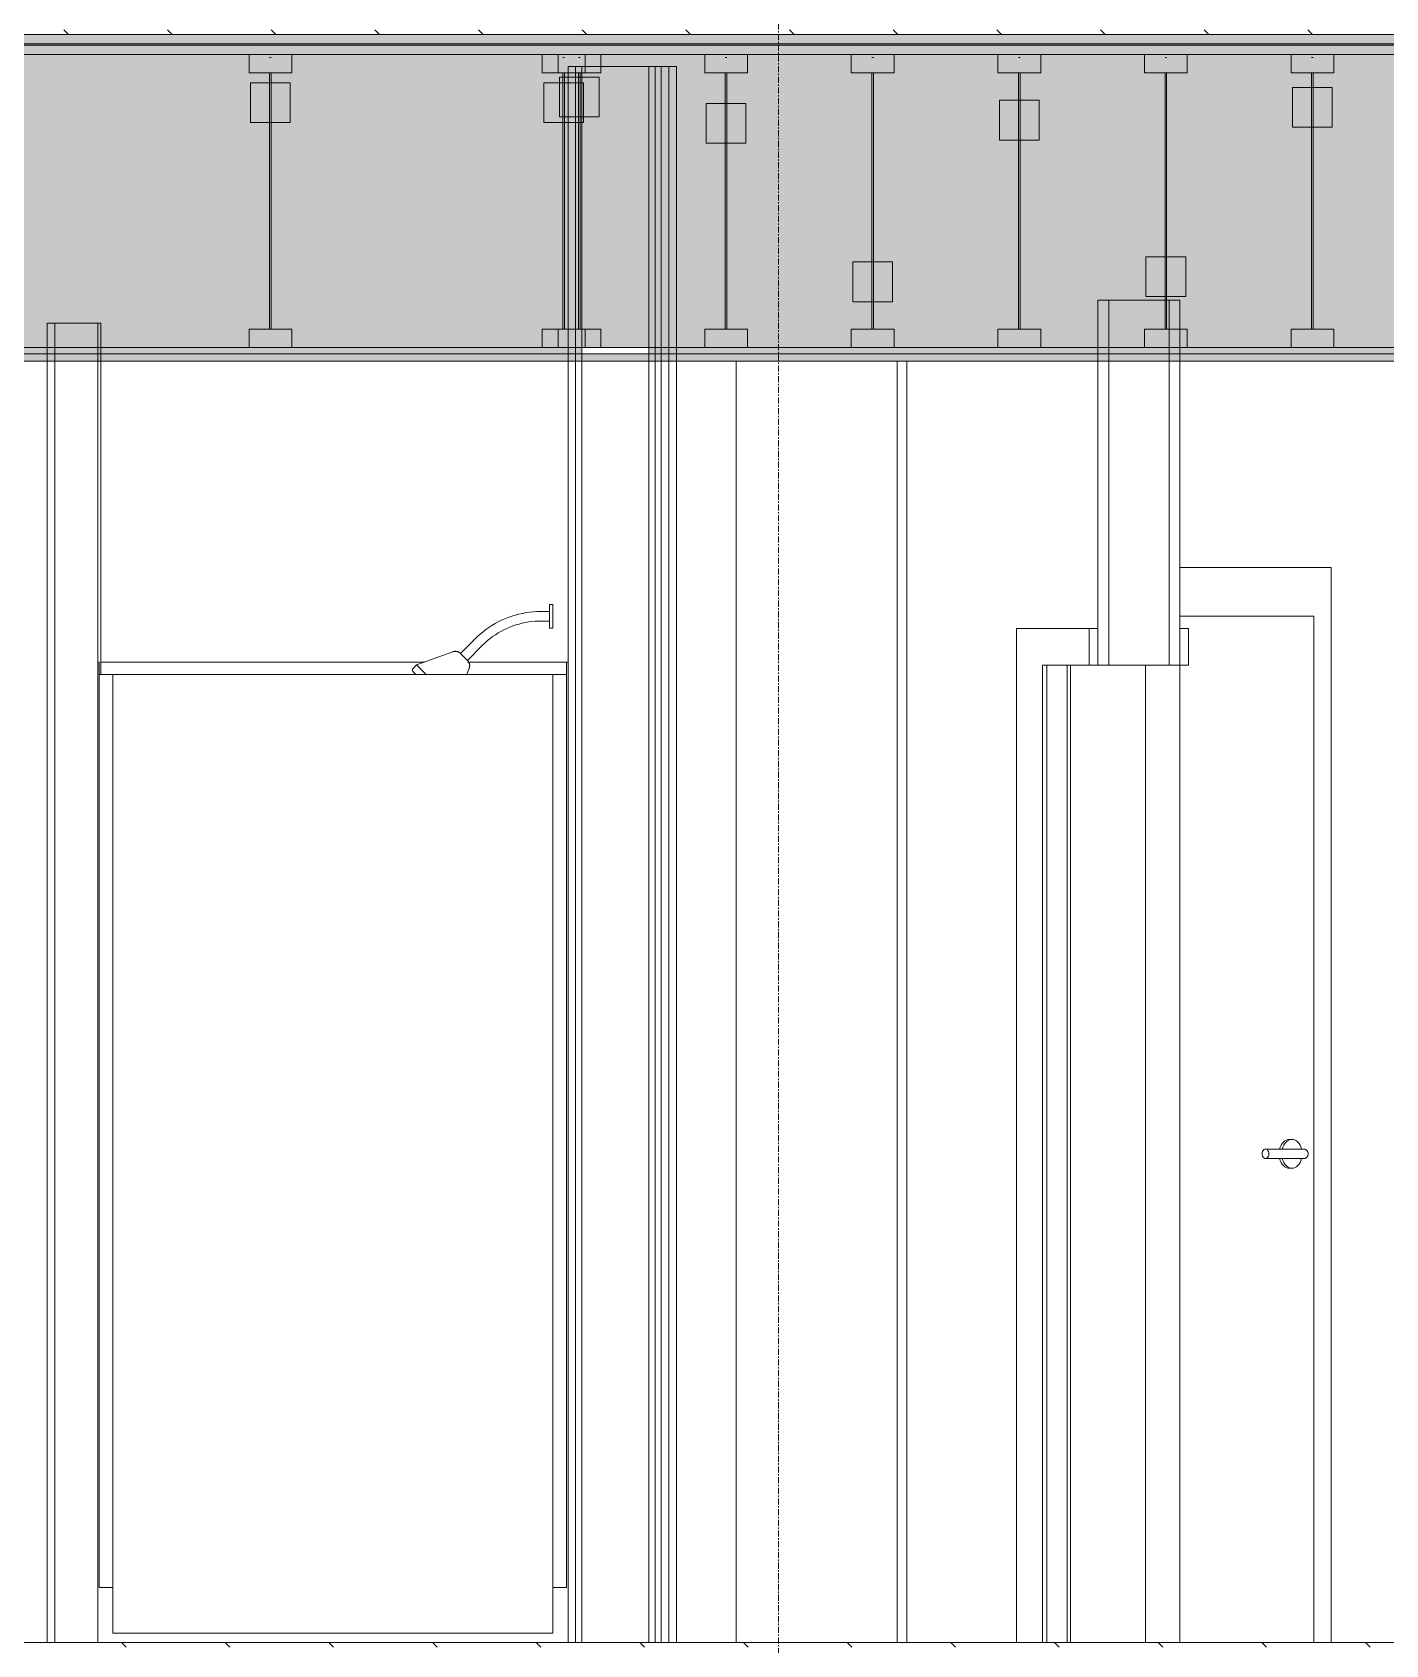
# Model space of a CAD drawing. Header units: inches. Extents: x -4168 to 1483, y -300 to 637.
# Drawn here: x -2561.4 to -2450.6, y 135.8 to 267.8 of the extents above; entities that cross this region are included whole.
import ezdxf

# ---------------------------------------------------------------- set-up
doc = ezdxf.new("R2010")
doc.units = ezdxf.units.IN
doc.header["$MEASUREMENT"] = 0
doc.linetypes.add('Grid Line 1_2_', pattern=[0.875, 0.5, -0.125, 0.125, -0.125])
for name, color, linetype, lineweight in [('0-1', 7, 'Continuous', 5), ('0-2', 9, 'Continuous', 9), ('0-3', 55, 'Continuous', 9), ('0-4', 7, 'Continuous', 9), ('A-DOOR-2', 253, 'Continuous', 9), ('A-DOOR-3', 133, 'Continuous', 20), ('A-DOOR-5', 7, 'Continuous', 9), ('A-DOOR-FRAM-1', 133, 'Continuous', 20), ('A-DOOR-FRAM-2', 253, 'Continuous', 9), ('A-DOOR-FRAM-3', 7, 'Continuous', 9), ('A-FLOR-2', 8, 'Continuous', 5), ('A-FLOR-3', 251, 'Continuous', 5), ('A-FLOR-7', 192, 'Continuous', 9), ('A-FLOR-LEVL-1', 51, 'Grid Line 1_2_', 9), ('A-FLOR-MCUT-2', 51, 'Continuous', 9), ('A-FLOR-PATT-1', 45, 'Continuous', 9), ('A-WALL-1', 253, 'Continuous', 9), ('A-WALL-2', 53, 'Continuous', 13), ('A-WALL-3', 9, 'Continuous', 9), ('A-WALL-4', 250, 'Continuous', 13), ('I-WALL-3', 7, 'Continuous', 9), ('I-WALL-4', 55, 'Continuous', 9), ('P-SANR-FIXT-1', 9, 'Continuous', 9), ('S-BEAM-2', 7, 'Continuous', 9), ('S-BEAM-4', 55, 'Continuous', 9), ('S-GRID-1', 1, 'Grid Line 1_2_', 9)]:
    doc.layers.add(name, color=color, linetype=linetype, lineweight=lineweight)
pattern_1 = [(135, (-3769.654, 146.633), (-4.24264, -4.24264), [])]

# ---------------------------------------------------------------- blocks, each defined once
blk = doc.blocks.new('SWING - SINGLE - FLUSH - SWING - FLUSH - 3-0 x 6-8 - PASSAGE-3983852-BUILDING SECTION - NORTH_SOUTH THRU PARKING RAMP - LOOKING WEST')
at = {"layer": 'A-DOOR-2'}
blk.add_line((-2476.43, 216), (-2476.43, 136), dxfattribs=at)
at = {"layer": 'A-DOOR-3'}
for p, q in [((-2470.29, 216), (-2470.29, 136)), ((-2467.47, 216), (-2470.29, 216)), ((-2467.47, 136), (-2467.47, 216)), ((-2470.29, 136), (-2467.47, 136))]:
    blk.add_line(p, q, dxfattribs=at)
at = {"layer": 'A-DOOR-FRAM-1'}
for p, q in [((-2474.89, 219), (-2474.89, 216)), ((-2474.18, 219), (-2474.89, 219)), ((-2474.18, 216), (-2474.18, 219)), ((-2466.76, 219), (-2467.47, 219)), ((-2467.47, 219), (-2467.47, 216)), ((-2466.76, 216), (-2466.76, 219)), ((-2474.89, 216), (-2474.18, 216)), ((-2467.47, 216), (-2466.76, 216))]:
    blk.add_line(p, q, dxfattribs=at)
at = {"layer": 'A-DOOR-FRAM-2'}
for p, q in [((-2480.85, 219), (-2480.85, 136)), ((-2474.89, 219), (-2480.85, 219)), ((-2478.73, 136), (-2478.73, 216)), ((-2478.73, 216), (-2474.89, 216)), ((-2478.37, 136), (-2478.37, 216))]:
    blk.add_line(p, q, dxfattribs=at)
blk = doc.blocks.new('The Shower - The Shower-V29-BUILDING SECTION - NORTH_SOUTH THRU PARKING RAMP - LOOKING WEST')
at = {"layer": 'P-SANR-FIXT-1'}
for p, q in [((-2556.06, 136), (-2556.06, 216.25)), ((-2555.94, 216.25), (-2556.06, 216.25)), ((-2555.94, 140.5), (-2555.94, 216.25)), ((-2555.94, 215.25), (-2554.81, 215.25)), ((-2555.94, 140.5), (-2555.94, 215.25)), ((-2555.81, 216.25), (-2529.32, 216.25)), ((-2518.81, 215.25), (-2554.81, 215.25)), ((-2554.81, 215.25), (-2554.81, 136.75)), ((-2554.81, 140.5), (-2554.81, 215.25)), ((-2525.77, 216.25), (-2517.69, 216.25)), ((-2518.81, 136.75), (-2518.81, 215.25)), ((-2518.81, 215.25), (-2517.69, 215.25)), ((-2518.81, 140.5), (-2518.81, 215.25)), ((-2517.69, 216.25), (-2517.69, 140.5)), ((-2517.56, 216.25), (-2517.69, 216.25)), ((-2517.69, 215.25), (-2517.69, 140.5)), ((-2517.56, 136), (-2517.56, 216.25)), ((-2554.81, 140.5), (-2555.94, 140.5)), ((-2555.94, 140.5), (-2554.81, 140.5)), ((-2554.81, 136.75), (-2554.81, 140.5)), ((-2517.69, 140.5), (-2518.81, 140.5)), ((-2518.81, 140.5), (-2517.69, 140.5)), ((-2518.81, 140.5), (-2518.81, 136.75)), ((-2517.56, 136), (-2556.06, 136)), ((-2554.81, 136.75), (-2518.81, 136.75)), ((-2518.81, 136.75), (-2554.81, 136.75))]:
    blk.add_line(p, q, dxfattribs=at)
blk = doc.blocks.new('Shower Head - Shower Head-3260035-BUILDING SECTION - NORTH_SOUTH THRU PARKING RAMP - LOOKING WEST')
at = {"layer": 'P-SANR-FIXT-1'}
for p, q in [((-2518.81, 84.98), (-2519.07, 84.98)), ((-2519.07, 84), (-2519.07, 84.98)), ((-2518.81, 84.98), (-2518.81, 84)), ((-2519.07, 84.39), (-2519.81, 84.39)), ((-2519.81, 83.61), (-2519.07, 83.61)), ((-2519.07, 83.02), (-2519.07, 84)), ((-2518.81, 84), (-2518.81, 83.02)), ((-2525.1, 82.2), (-2526.36, 80.95)), ((-2519.07, 83.02), (-2518.81, 83.02)), ((-2526.99, 81.1), (-2529.96, 80.02)), ((-2525.8, 80.39), (-2526.36, 80.95)), ((-2525.8, 80.39), (-2524.55, 81.65)), ((-2529.96, 80.02), (-2530.24, 79.74)), ((-2530.17, 79.39), (-2530.13, 79.35)), ((-2530.13, 79.35), (-2530.17, 79.39)), ((-2529.96, 80.02), (-2529.21, 79.26)), ((-2525.83, 79.25), (-2525.65, 79.76))]:
    blk.add_line(p, q, dxfattribs=at)
at = {"layer": 'P-SANR-FIXT-1', "flags": 128}
for points in [[(-2519.81, 84.39), (-2520.11, 84.39), (-2520.41, 84.37), (-2520.71, 84.34), (-2521, 84.3), (-2521.3, 84.24), (-2521.59, 84.18), (-2521.88, 84.1), (-2522.17, 84.01), (-2522.45, 83.91), (-2522.73, 83.8), (-2523, 83.68), (-2523.27, 83.55), (-2523.53, 83.4), (-2523.79, 83.25), (-2524.04, 83.09), (-2524.28, 82.91), (-2524.52, 82.73), (-2524.75, 82.54), (-2524.97, 82.34), (-2525.1, 82.2)], [(-2524.55, 81.65), (-2524.35, 81.83), (-2524.15, 82.01), (-2523.94, 82.18), (-2523.73, 82.34), (-2523.51, 82.49), (-2523.28, 82.64), (-2523.05, 82.77), (-2522.82, 82.89), (-2522.57, 83.01), (-2522.33, 83.12), (-2522.08, 83.21), (-2521.83, 83.3), (-2521.57, 83.37), (-2521.31, 83.44), (-2521.05, 83.49), (-2520.78, 83.54), (-2520.52, 83.57), (-2520.25, 83.59), (-2519.98, 83.6), (-2519.81, 83.61)], [(-2526.99, 81.1), (-2526.96, 81.11), (-2526.94, 81.11), (-2526.92, 81.12), (-2526.9, 81.12), (-2526.87, 81.13), (-2526.85, 81.13), (-2526.83, 81.13), (-2526.8, 81.14), (-2526.78, 81.14), (-2526.75, 81.13), (-2526.73, 81.13), (-2526.71, 81.13), (-2526.68, 81.13), (-2526.66, 81.12), (-2526.64, 81.12), (-2526.62, 81.11), (-2526.59, 81.1), (-2526.57, 81.1), (-2526.55, 81.09), (-2526.53, 81.08), (-2526.51, 81.07), (-2526.49, 81.05), (-2526.47, 81.04), (-2526.45, 81.03), (-2526.43, 81.01), (-2526.41, 81), (-2526.39, 80.98), (-2526.37, 80.97), (-2526.37, 80.96)], [(-2525.79, 80.38), (-2525.79, 80.38), (-2525.79, 80.38), (-2525.79, 80.38), (-2525.79, 80.38), (-2525.79, 80.39), (-2525.79, 80.39), (-2525.8, 80.39), (-2525.8, 80.4), (-2525.8, 80.4), (-2525.81, 80.4), (-2525.81, 80.41), (-2525.82, 80.41), (-2525.82, 80.42), (-2525.83, 80.43), (-2525.84, 80.43), (-2525.84, 80.44), (-2525.85, 80.45), (-2525.86, 80.45), (-2525.87, 80.46), (-2525.87, 80.47), (-2525.88, 80.48), (-2525.89, 80.49), (-2525.9, 80.5), (-2525.91, 80.5), (-2525.92, 80.51), (-2525.93, 80.52), (-2525.94, 80.53), (-2525.95, 80.54), (-2525.96, 80.56), (-2525.97, 80.57), (-2525.98, 80.58), (-2525.99, 80.59), (-2526, 80.6), (-2526.02, 80.61), (-2526.03, 80.62), (-2526.04, 80.63), (-2526.05, 80.65), (-2526.06, 80.66), (-2526.07, 80.67), (-2526.09, 80.68), (-2526.1, 80.69), (-2526.11, 80.7), (-2526.12, 80.71), (-2526.13, 80.73), (-2526.14, 80.74), (-2526.15, 80.75), (-2526.17, 80.76), (-2526.18, 80.77), (-2526.19, 80.78), (-2526.2, 80.79), (-2526.21, 80.8), (-2526.22, 80.81), (-2526.23, 80.82), (-2526.24, 80.83), (-2526.25, 80.84), (-2526.26, 80.85), (-2526.27, 80.86), (-2526.27, 80.87), (-2526.28, 80.88), (-2526.29, 80.89), (-2526.3, 80.89), (-2526.31, 80.9), (-2526.31, 80.91), (-2526.32, 80.91), (-2526.33, 80.92), (-2526.33, 80.93), (-2526.34, 80.93), (-2526.34, 80.94), (-2526.35, 80.94), (-2526.35, 80.95), (-2526.35, 80.95), (-2526.36, 80.95), (-2526.36, 80.96), (-2526.36, 80.96), (-2526.36, 80.96), (-2526.37, 80.96), (-2526.37, 80.96), (-2526.37, 80.96), (-2526.37, 80.96)], [(-2526.37, 80.96), (-2526.37, 80.96), (-2526.37, 80.96), (-2526.37, 80.96), (-2526.36, 80.96), (-2526.36, 80.96), (-2526.36, 80.95), (-2526.36, 80.95), (-2526.35, 80.95), (-2526.35, 80.94), (-2526.34, 80.94), (-2526.34, 80.93), (-2526.33, 80.93), (-2526.33, 80.92), (-2526.32, 80.92), (-2526.32, 80.91), (-2526.31, 80.9), (-2526.3, 80.9), (-2526.3, 80.89), (-2526.29, 80.88), (-2526.28, 80.87), (-2526.27, 80.87), (-2526.26, 80.86), (-2526.25, 80.85), (-2526.24, 80.84), (-2526.23, 80.83), (-2526.22, 80.82), (-2526.21, 80.81), (-2526.2, 80.8), (-2526.19, 80.79), (-2526.18, 80.78), (-2526.17, 80.77), (-2526.16, 80.75), (-2526.15, 80.74), (-2526.14, 80.73)], [(-2526.02, 80.61), (-2526.01, 80.61), (-2526, 80.59), (-2525.99, 80.58), (-2525.98, 80.57), (-2525.97, 80.56), (-2525.96, 80.55), (-2525.95, 80.54), (-2525.93, 80.53), (-2525.92, 80.52), (-2525.92, 80.51), (-2525.91, 80.5), (-2525.9, 80.49), (-2525.89, 80.48), (-2525.88, 80.47), (-2525.87, 80.47), (-2525.86, 80.46), (-2525.85, 80.45), (-2525.85, 80.44), (-2525.84, 80.44), (-2525.83, 80.43), (-2525.83, 80.42), (-2525.82, 80.42), (-2525.82, 80.41), (-2525.81, 80.41), (-2525.81, 80.4), (-2525.8, 80.4), (-2525.8, 80.39), (-2525.8, 80.39), (-2525.79, 80.39), (-2525.79, 80.39), (-2525.79, 80.38), (-2525.79, 80.38), (-2525.79, 80.38), (-2525.79, 80.38), (-2525.79, 80.38)], [(-2530.24, 79.46), (-2530.25, 79.47), (-2530.25, 79.47), (-2530.26, 79.48), (-2530.26, 79.48), (-2530.27, 79.49), (-2530.27, 79.5), (-2530.27, 79.5), (-2530.28, 79.51), (-2530.28, 79.52), (-2530.28, 79.52), (-2530.29, 79.53), (-2530.29, 79.54), (-2530.29, 79.55), (-2530.29, 79.55), (-2530.3, 79.56), (-2530.3, 79.57), (-2530.3, 79.58), (-2530.3, 79.59), (-2530.3, 79.59), (-2530.3, 79.6), (-2530.3, 79.61), (-2530.3, 79.62), (-2530.3, 79.63), (-2530.3, 79.63), (-2530.29, 79.64), (-2530.29, 79.65), (-2530.29, 79.66), (-2530.29, 79.66), (-2530.29, 79.67), (-2530.28, 79.68), (-2530.28, 79.69), (-2530.28, 79.69), (-2530.27, 79.7), (-2530.27, 79.71), (-2530.26, 79.71), (-2530.26, 79.72), (-2530.25, 79.72), (-2530.25, 79.73), (-2530.24, 79.74), (-2530.24, 79.74)], [(-2530.24, 79.46), (-2530.24, 79.46), (-2530.24, 79.46), (-2530.23, 79.45), (-2530.22, 79.44), (-2530.21, 79.43), (-2530.2, 79.42), (-2530.18, 79.4), (-2530.17, 79.38), (-2530.15, 79.37), (-2530.12, 79.34), (-2530.1, 79.32), (-2530.07, 79.29), (-2530.05, 79.26)], [(-2530.11, 79.33), (-2530.14, 79.35), (-2530.16, 79.37), (-2530.17, 79.39), (-2530.19, 79.41), (-2530.21, 79.42), (-2530.22, 79.44), (-2530.23, 79.44), (-2530.23, 79.45), (-2530.24, 79.46), (-2530.24, 79.46), (-2530.24, 79.46)], [(-2525.79, 80.38), (-2525.77, 80.36), (-2525.75, 80.35), (-2525.74, 80.33), (-2525.72, 80.31), (-2525.71, 80.29), (-2525.7, 80.27), (-2525.69, 80.25), (-2525.68, 80.23), (-2525.67, 80.21), (-2525.66, 80.19), (-2525.65, 80.16), (-2525.64, 80.14), (-2525.63, 80.12), (-2525.63, 80.1), (-2525.62, 80.07), (-2525.62, 80.05), (-2525.62, 80.03), (-2525.61, 80), (-2525.61, 79.98), (-2525.61, 79.95), (-2525.61, 79.93), (-2525.62, 79.91), (-2525.62, 79.88), (-2525.62, 79.86), (-2525.63, 79.84), (-2525.63, 79.81), (-2525.64, 79.79), (-2525.65, 79.77), (-2525.65, 79.76)]]:
    blk.add_lwpolyline(points, dxfattribs=at)
blk = doc.blocks.new('CTR - 1st Phase - Unit Layouts_rvt-1-BUILDING SECTION - NORTH_SOUTH THRU PARKING RAMP - LOOKING WEST')
at = {"layer": 'A-WALL-1'}
for p, q in [((-2474.18, 245.87), (-2474.18, 216)), ((-2467.47, 245.87), (-2474.18, 245.87)), ((-2467.47, 216), (-2467.47, 245.87)), ((-2560.19, 244), (-2560.19, 136)), ((-2555.81, 244), (-2560.19, 244)), ((-2555.81, 215.25), (-2555.81, 244)), ((-2474.18, 216), (-2467.47, 216)), ((-2560.19, 136), (-2556.06, 136))]:
    blk.add_line(p, q, dxfattribs=at)
at = {"layer": 'A-WALL-2'}
for p, q in [((-2473.3, 216), (-2473.3, 245.87)), ((-2468.35, 216), (-2468.35, 245.87)), ((-2559.56, 136), (-2559.56, 244)), ((-2556.06, 216.25), (-2556.06, 244))]:
    blk.add_line(p, q, dxfattribs=at)
at = {"layer": 'A-WALL-3'}
for p, q in [((-2490.62, 240.87), (-2490.62, 136)), ((-2478.37, 136), (-2478.37, 216)), ((-2476.69, 136), (-2476.69, 216))]:
    blk.add_line(p, q, dxfattribs=at)
at = {"layer": '0-2'}
for name, p in [('Shower Head - Shower Head-3260035-BUILDING SECTION - NORTH_SOUTH THRU PARKING RAMP - LOOKING WEST', (0, 136)), ('SWING - SINGLE - FLUSH - SWING - FLUSH - 3-0 x 6-8 - PASSAGE-3983852-BUILDING SECTION - NORTH_SOUTH THRU PARKING RAMP - LOOKING WEST', (0, 0)), ('The Shower - The Shower-V29-BUILDING SECTION - NORTH_SOUTH THRU PARKING RAMP - LOOKING WEST', (0, 0))]:
    blk.add_blockref(name, p, dxfattribs=at)
blk = doc.blocks.new('HOLLOW METAL - UNIT DOOR-V33-BUILDING SECTION - NORTH_SOUTH THRU PARKING RAMP - LOOKING WEST')
at = {"layer": 'A-DOOR-5'}
for p, q in [((-2456.51, 220), (-2467.47, 220)), ((-2456.51, 136), (-2456.51, 220)), ((-2458.3, 177.18), (-2458.52, 177.18)), ((-2457.54, 176.39), (-2460.46, 176.39)), ((-2460.46, 175.61), (-2457.54, 175.61)), ((-2458.52, 174.82), (-2458.3, 174.82))]:
    blk.add_line(p, q, dxfattribs=at)
at = {"layer": 'A-DOOR-5', "flags": 128}
for points in [[(-2457.54, 176.39), (-2457.52, 176.39), (-2457.5, 176.39), (-2457.49, 176.39), (-2457.47, 176.39), (-2457.46, 176.39), (-2457.45, 176.39), (-2457.44, 176.39), (-2457.43, 176.39), (-2457.42, 176.39), (-2457.41, 176.39), (-2457.4, 176.39), (-2457.39, 176.39), (-2457.38, 176.39), (-2457.38, 176.39), (-2457.37, 176.39), (-2457.37, 176.39), (-2457.37, 176.39), (-2457.36, 176.39), (-2457.36, 176.39), (-2457.36, 176.39)], [(-2457.36, 176.39), (-2457.36, 176.39), (-2457.36, 176.39), (-2457.37, 176.39), (-2457.37, 176.39), (-2457.37, 176.39), (-2457.38, 176.39), (-2457.39, 176.39), (-2457.39, 176.39), (-2457.4, 176.39), (-2457.41, 176.39), (-2457.42, 176.39), (-2457.43, 176.39), (-2457.44, 176.39), (-2457.45, 176.39), (-2457.47, 176.39), (-2457.48, 176.39), (-2457.49, 176.39), (-2457.51, 176.39), (-2457.52, 176.39), (-2457.54, 176.39)], [(-2457.54, 175.61), (-2457.52, 175.61), (-2457.5, 175.61), (-2457.49, 175.61), (-2457.47, 175.61), (-2457.46, 175.61), (-2457.45, 175.61), (-2457.44, 175.61), (-2457.43, 175.61), (-2457.42, 175.61), (-2457.41, 175.61), (-2457.4, 175.61), (-2457.39, 175.61), (-2457.38, 175.61), (-2457.38, 175.61), (-2457.37, 175.61), (-2457.37, 175.61), (-2457.37, 175.61), (-2457.36, 175.61), (-2457.36, 175.61), (-2457.36, 175.61)], [(-2457.36, 175.61), (-2457.36, 175.61), (-2457.36, 175.61), (-2457.37, 175.61), (-2457.37, 175.61), (-2457.37, 175.61), (-2457.38, 175.61), (-2457.39, 175.61), (-2457.39, 175.61), (-2457.4, 175.61), (-2457.41, 175.61), (-2457.42, 175.61), (-2457.43, 175.61), (-2457.44, 175.61), (-2457.45, 175.61), (-2457.47, 175.61), (-2457.48, 175.61), (-2457.49, 175.61), (-2457.51, 175.61), (-2457.52, 175.61), (-2457.54, 175.61)], [(-2457.36, 176.39), (-2457.35, 176.39), (-2457.33, 176.39), (-2457.32, 176.39), (-2457.3, 176.39), (-2457.28, 176.39), (-2457.27, 176.38), (-2457.25, 176.38), (-2457.24, 176.37), (-2457.22, 176.37), (-2457.21, 176.36), (-2457.19, 176.36), (-2457.18, 176.35), (-2457.17, 176.34), (-2457.15, 176.33), (-2457.14, 176.32), (-2457.13, 176.32), (-2457.11, 176.31), (-2457.1, 176.3), (-2457.09, 176.29), (-2457.08, 176.27), (-2457.07, 176.26), (-2457.06, 176.25), (-2457.05, 176.24), (-2457.04, 176.23), (-2457.03, 176.21), (-2457.02, 176.2), (-2457.02, 176.19), (-2457.01, 176.17), (-2457, 176.16), (-2457, 176.14), (-2456.99, 176.13), (-2456.99, 176.11), (-2456.98, 176.1), (-2456.98, 176.08), (-2456.97, 176.07), (-2456.97, 176.05), (-2456.97, 176.04), (-2456.97, 176.02), (-2456.97, 176), (-2456.97, 176)], [(-2456.97, 176), (-2456.97, 175.98), (-2456.97, 175.97), (-2456.97, 175.95), (-2456.97, 175.94), (-2456.98, 175.92), (-2456.98, 175.91), (-2456.98, 175.89), (-2456.99, 175.88), (-2456.99, 175.86), (-2457, 175.85), (-2457.01, 175.83), (-2457.01, 175.82), (-2457.02, 175.8), (-2457.03, 175.79), (-2457.04, 175.78), (-2457.05, 175.76), (-2457.06, 175.75), (-2457.07, 175.74), (-2457.08, 175.73), (-2457.09, 175.72), (-2457.1, 175.71), (-2457.11, 175.7), (-2457.12, 175.69), (-2457.14, 175.68), (-2457.15, 175.67), (-2457.16, 175.66), (-2457.18, 175.65), (-2457.19, 175.65), (-2457.21, 175.64), (-2457.22, 175.63), (-2457.23, 175.63), (-2457.25, 175.62), (-2457.26, 175.62), (-2457.28, 175.62), (-2457.3, 175.61), (-2457.31, 175.61), (-2457.33, 175.61), (-2457.34, 175.61), (-2457.36, 175.61), (-2457.36, 175.61)]]:
    blk.add_lwpolyline(points, dxfattribs=at)
at = {"layer": 'A-DOOR-5'}
for centre, major_axis, start_param, end_param in [((-2458.52, 176), (0, 1.18), 0, 1.240442), ((-2458.3, 176), (0, 1.18), 5.052499, 7.523627), ((-2460.46, 176), (0, 0.394), 4.712389, 7.853982), ((-2460.46, 176), (0, 0.394), 1.570796, 4.712389), ((-2458.52, 176), (0, 1.18), 1.901151, 3.141593), ((-2458.3, 176), (0, 1.18), 1.901151, 4.372279)]:
    blk.add_ellipse(centre, major_axis=major_axis, ratio=0.707107, start_param=start_param, end_param=end_param, dxfattribs=at)
at = {"layer": 'A-DOOR-FRAM-3'}
for p, q in [((-2455.09, 224), (-2467.47, 224)), ((-2455.09, 136), (-2455.09, 224)), ((-2467.47, 220), (-2456.51, 220)), ((-2456.51, 220), (-2456.51, 136))]:
    blk.add_line(p, q, dxfattribs=at)
blk = doc.blocks.new('CTR - 1st Phase - Common Walls_rvt-1-BUILDING SECTION - NORTH_SOUTH THRU PARKING RAMP - LOOKING WEST')
at = {"layer": 'A-WALL-4'}
for p, q in [((-2516.94, 265), (-2516.94, 136)), ((-2516.44, 265), (-2516.44, 136)), ((-2510.94, 265), (-2510.94, 136)), ((-2510.44, 265), (-2510.44, 136)), ((-2509.94, 265), (-2509.94, 136)), ((-2509.31, 265), (-2509.31, 136))]:
    blk.add_line(p, q, dxfattribs=at)
at = {"layer": 'I-WALL-3'}
for p, q in [((-2517.56, 265), (-2517.56, 216.25)), ((-2508.69, 265), (-2517.56, 265)), ((-2508.69, 136), (-2508.69, 265)), ((-2517.56, 136), (-2508.69, 136))]:
    blk.add_line(p, q, dxfattribs=at)
at = {"layer": 'I-WALL-4'}
for p, q in [((-2503.81, 136), (-2503.81, 240.87)), ((-2489.83, 240.87), (-2489.83, 136)), ((-2467.47, 224), (-2455.09, 224)), ((-2455.09, 224), (-2455.09, 136))]:
    blk.add_line(p, q, dxfattribs=at)
at = {"layer": '0-4'}
blk.add_blockref('HOLLOW METAL - UNIT DOOR-V33-BUILDING SECTION - NORTH_SOUTH THRU PARKING RAMP - LOOKING WEST', (0, 0), dxfattribs=at)
blk = doc.blocks.new('TRUSS - 24_-2435176-BUILDING SECTION - NORTH_SOUTH THRU PARKING RAMP - LOOKING WEST')
at = {"layer": 'S-BEAM-2'}
for p, q in [((-2519.67, 134), (-2519.67, 132.5)), ((-2516.17, 134), (-2519.67, 134)), ((-2516.17, 132.5), (-2516.17, 134)), ((-2519.67, 132.5), (-2516.17, 132.5)), ((-2516.3, 131.68), (-2519.55, 131.68)), ((-2519.55, 131.68), (-2519.55, 128.43)), ((-2516.3, 128.43), (-2516.3, 131.68)), ((-2519.55, 128.43), (-2516.3, 128.43)), ((-2519.67, 111.5), (-2519.67, 110)), ((-2516.17, 111.5), (-2519.67, 111.5)), ((-2516.17, 110), (-2516.17, 111.5)), ((-2519.67, 110), (-2516.17, 110))]:
    blk.add_line(p, q, dxfattribs=at)
at = {"layer": 'S-BEAM-4'}
for p, q in [((-2517.86, 133.75), (-2517.99, 133.75)), ((-2517.99, 132.5), (-2517.99, 111.5)), ((-2517.86, 111.5), (-2517.86, 132.5))]:
    blk.add_line(p, q, dxfattribs=at)
blk = doc.blocks.new('TRUSS - 24_-2437346-BUILDING SECTION - NORTH_SOUTH THRU PARKING RAMP - LOOKING WEST')
at = {"layer": 'S-BEAM-2'}
for p, q in [((-2454.87, 266), (-2458.37, 266)), ((-2458.37, 266), (-2458.37, 264.5)), ((-2454.87, 264.5), (-2454.87, 266)), ((-2458.37, 264.5), (-2454.87, 264.5)), ((-2455, 263.28), (-2458.25, 263.28)), ((-2458.25, 263.28), (-2458.25, 260.03)), ((-2455, 260.03), (-2455, 263.28)), ((-2458.25, 260.03), (-2455, 260.03)), ((-2454.87, 243.5), (-2458.37, 243.5)), ((-2458.37, 243.5), (-2458.37, 242)), ((-2454.87, 242), (-2454.87, 243.5)), ((-2458.37, 242), (-2454.87, 242))]:
    blk.add_line(p, q, dxfattribs=at)
at = {"layer": 'S-BEAM-4'}
for p, q in [((-2456.69, 265.75), (-2456.56, 265.75)), ((-2456.69, 243.5), (-2456.69, 264.5)), ((-2456.56, 264.5), (-2456.56, 243.5))]:
    blk.add_line(p, q, dxfattribs=at)
blk = doc.blocks.new('TRUSS - 24_-2437388-BUILDING SECTION - NORTH_SOUTH THRU PARKING RAMP - LOOKING WEST')
at = {"layer": 'S-BEAM-2'}
for p, q in [((-2466.87, 266), (-2470.37, 266)), ((-2470.37, 266), (-2470.37, 264.5)), ((-2466.87, 264.5), (-2466.87, 266)), ((-2470.37, 264.5), (-2466.87, 264.5)), ((-2467, 249.44), (-2470.25, 249.44)), ((-2470.25, 249.44), (-2470.25, 246.18)), ((-2467, 246.18), (-2467, 249.44)), ((-2470.25, 246.18), (-2467, 246.18)), ((-2466.87, 243.5), (-2470.37, 243.5)), ((-2470.37, 243.5), (-2470.37, 242)), ((-2466.87, 242), (-2466.87, 243.5)), ((-2470.37, 242), (-2466.87, 242))]:
    blk.add_line(p, q, dxfattribs=at)
at = {"layer": 'S-BEAM-4'}
for p, q in [((-2468.69, 265.75), (-2468.56, 265.75)), ((-2468.69, 243.5), (-2468.69, 264.5)), ((-2468.56, 264.5), (-2468.56, 243.5))]:
    blk.add_line(p, q, dxfattribs=at)
blk = doc.blocks.new('TRUSS - 24_-2437428-BUILDING SECTION - NORTH_SOUTH THRU PARKING RAMP - LOOKING WEST')
at = {"layer": 'S-BEAM-2'}
for p, q in [((-2478.87, 266), (-2482.37, 266)), ((-2482.37, 266), (-2482.37, 264.5)), ((-2478.87, 264.5), (-2478.87, 266)), ((-2482.37, 264.5), (-2478.87, 264.5)), ((-2479, 262.24), (-2482.25, 262.24)), ((-2482.25, 262.24), (-2482.25, 258.99)), ((-2479, 258.99), (-2479, 262.24)), ((-2482.25, 258.99), (-2479, 258.99)), ((-2478.87, 243.5), (-2482.37, 243.5)), ((-2482.37, 243.5), (-2482.37, 242)), ((-2478.87, 242), (-2478.87, 243.5)), ((-2482.37, 242), (-2478.87, 242))]:
    blk.add_line(p, q, dxfattribs=at)
at = {"layer": 'S-BEAM-4'}
for p, q in [((-2480.69, 265.75), (-2480.56, 265.75)), ((-2480.69, 243.5), (-2480.69, 264.5)), ((-2480.56, 264.5), (-2480.56, 243.5))]:
    blk.add_line(p, q, dxfattribs=at)
blk = doc.blocks.new('TRUSS - 24_-2437468-BUILDING SECTION - NORTH_SOUTH THRU PARKING RAMP - LOOKING WEST')
at = {"layer": 'S-BEAM-2'}
for p, q in [((-2490.87, 266), (-2494.37, 266)), ((-2494.37, 266), (-2494.37, 264.5)), ((-2490.87, 264.5), (-2490.87, 266)), ((-2494.37, 264.5), (-2490.87, 264.5)), ((-2491, 249.01), (-2494.25, 249.01)), ((-2494.25, 249.01), (-2494.25, 245.75)), ((-2491, 245.75), (-2491, 249.01)), ((-2494.25, 245.75), (-2491, 245.75)), ((-2490.87, 243.5), (-2494.37, 243.5)), ((-2494.37, 243.5), (-2494.37, 242)), ((-2490.87, 242), (-2490.87, 243.5)), ((-2494.37, 242), (-2490.87, 242))]:
    blk.add_line(p, q, dxfattribs=at)
at = {"layer": 'S-BEAM-4'}
for p, q in [((-2492.69, 265.75), (-2492.56, 265.75)), ((-2492.69, 243.5), (-2492.69, 264.5)), ((-2492.56, 264.5), (-2492.56, 243.5))]:
    blk.add_line(p, q, dxfattribs=at)
blk = doc.blocks.new('TRUSS - 24_-2437506-BUILDING SECTION - NORTH_SOUTH THRU PARKING RAMP - LOOKING WEST')
at = {"layer": 'S-BEAM-2'}
for p, q in [((-2502.87, 266), (-2506.37, 266)), ((-2506.37, 266), (-2506.37, 264.5)), ((-2502.87, 264.5), (-2502.87, 266)), ((-2506.37, 264.5), (-2502.87, 264.5)), ((-2503, 261.98), (-2506.25, 261.98)), ((-2506.25, 261.98), (-2506.25, 258.73)), ((-2503, 258.73), (-2503, 261.98)), ((-2506.25, 258.73), (-2503, 258.73)), ((-2502.87, 243.5), (-2506.37, 243.5)), ((-2506.37, 243.5), (-2506.37, 242)), ((-2502.87, 242), (-2502.87, 243.5)), ((-2506.37, 242), (-2502.87, 242))]:
    blk.add_line(p, q, dxfattribs=at)
at = {"layer": 'S-BEAM-4'}
for p, q in [((-2504.69, 265.75), (-2504.56, 265.75)), ((-2504.69, 243.5), (-2504.69, 264.5)), ((-2504.56, 264.5), (-2504.56, 243.5))]:
    blk.add_line(p, q, dxfattribs=at)
blk = doc.blocks.new('TRUSS - 24_-2436840-BUILDING SECTION - NORTH_SOUTH THRU PARKING RAMP - LOOKING WEST')
at = {"layer": 'S-BEAM-2'}
for p, q in [((-2514.87, 266), (-2518.37, 266)), ((-2518.37, 266), (-2518.37, 264.5)), ((-2514.87, 264.5), (-2514.87, 266)), ((-2518.37, 264.5), (-2514.87, 264.5)), ((-2515, 264.14), (-2518.25, 264.14)), ((-2518.25, 264.14), (-2518.25, 260.89)), ((-2515, 260.89), (-2515, 264.14)), ((-2518.25, 260.89), (-2515, 260.89)), ((-2514.87, 243.5), (-2518.37, 243.5)), ((-2518.37, 243.5), (-2518.37, 242)), ((-2514.87, 242), (-2514.87, 243.5)), ((-2518.37, 242), (-2514.87, 242))]:
    blk.add_line(p, q, dxfattribs=at)
at = {"layer": 'S-BEAM-4'}
for p, q in [((-2516.69, 265.75), (-2516.56, 265.75)), ((-2516.69, 243.5), (-2516.69, 264.5)), ((-2516.56, 264.5), (-2516.56, 243.5))]:
    blk.add_line(p, q, dxfattribs=at)
blk = doc.blocks.new('CTR - 1st Phase - Structure_rvt-1-BUILDING SECTION - NORTH_SOUTH THRU PARKING RAMP - LOOKING WEST')
at = {"layer": '0-3'}
for name, p in [('TRUSS - 24_-2435176-BUILDING SECTION - NORTH_SOUTH THRU PARKING RAMP - LOOKING WEST', (-24, 132)), ('TRUSS - 24_-2435176-BUILDING SECTION - NORTH_SOUTH THRU PARKING RAMP - LOOKING WEST', (0, 132)), ('TRUSS - 24_-2436840-BUILDING SECTION - NORTH_SOUTH THRU PARKING RAMP - LOOKING WEST', (0, 0)), ('TRUSS - 24_-2437506-BUILDING SECTION - NORTH_SOUTH THRU PARKING RAMP - LOOKING WEST', (0, 0)), ('TRUSS - 24_-2437468-BUILDING SECTION - NORTH_SOUTH THRU PARKING RAMP - LOOKING WEST', (0, 0)), ('TRUSS - 24_-2437428-BUILDING SECTION - NORTH_SOUTH THRU PARKING RAMP - LOOKING WEST', (0, 0)), ('TRUSS - 24_-2437388-BUILDING SECTION - NORTH_SOUTH THRU PARKING RAMP - LOOKING WEST', (0, 0)), ('TRUSS - 24_-2437346-BUILDING SECTION - NORTH_SOUTH THRU PARKING RAMP - LOOKING WEST', (0, 0))]:
    blk.add_blockref(name, p, dxfattribs=at)

msp = doc.modelspace()

# ---------------------------------------------------------------- hatches: boundary and pattern name
at = {"layer": 'A-FLOR-2'}
h = msp.add_hatch(color=256, dxfattribs=at)
h.paths.add_polyline_path([(-2924.0475, 266.75), (-2076.1737, 266.75), (-2076.1737, 266.875), (-2542.776, 266.875), (-3408.6737, 266.875), (-3408.6737, 266.75), (-2932.4271, 266.75)], flags=0)
h.paths.add_polyline_path([(-3855.8487, 266.75), (-3481.1737, 266.75), (-3481.1737, 266.875), (-3857.9737, 266.875), (-3857.9737, 266.75)], flags=0)
at = {"layer": 'A-FLOR-3'}
h = msp.add_hatch(color=256, dxfattribs=at)
h.paths.add_polyline_path([(-2076.7987, 241.5), (-2076.1737, 241.5), (-2076.1737, 242), (-2510.9362, 242), (-2510.9362, 241.5), (-2094.4678, 241.5)], flags=0)
h.paths.add_polyline_path([(-3851.8487, 241.5), (-3486.6737, 241.5), (-3486.6737, 242), (-3852.4737, 242), (-3852.4737, 241.5)], flags=0)
h.paths.add_polyline_path([(-3479.2237, 241.5), (-3479.2237, 242), (-3481.1737, 241.9974), (-3481.1737, 241.5), (-3480.0487, 241.5)], flags=0)
h.paths.add_polyline_path([(-3403.1737, 241.5), (-3207.6362, 241.5), (-3207.6362, 242), (-3403.1737, 241.9979)], flags=0)
h.paths.add_polyline_path([(-2517.6372, 241.5), (-2516.4362, 241.5), (-2516.4362, 242), (-2712.2237, 242), (-2712.2237, 241.5), (-2521.827, 241.5)], flags=0)
h.paths.add_polyline_path([(-3202.1362, 241.5), (-2919.6362, 241.5), (-2919.6362, 242), (-3202.1362, 242), (-3202.1362, 241.9225)], flags=0)
h.paths.add_polyline_path([(-2731.3169, 241.5), (-2717.7237, 241.5), (-2717.7237, 242), (-2914.1362, 242), (-2914.1362, 241.5), (-2737.2362, 241.5)], flags=0)
at = {"layer": 'A-FLOR-PATT-1'}
h = msp.add_hatch(dxfattribs=at)
h.set_pattern_fill('FP_2', color=256, style=0, pattern_type=2)
h.set_pattern_definition(pattern_1)
h.paths.add_polyline_path([(-2920.7612, 267.625), (-2076.7987, 267.625), (-2076.7987, 268), (-3408.6737, 268), (-3408.6737, 267.625), (-2924.0475, 267.625)], flags=0)
h.paths.add_polyline_path([(-3855.8487, 267.625), (-3855.8175, 267.6271), (-3855.8487, 267.6271)], flags=0)
h.paths.add_polyline_path([(-3851.8487, 267.625), (-3479.2237, 267.625), (-3479.2237, 268), (-3851.8487, 268), (-3851.8487, 267.6311)], flags=0)
h = msp.add_hatch(dxfattribs=at)
h.set_pattern_fill('FP_3', color=256, style=0, pattern_type=2)
h.set_pattern_definition([(0, (-3769.654, 146.633), (15.36, 3.84), [1.267, -10.253, 1.267, -10.253, -61.44]), (0, (-3769.654, 146.633), (15.36, 3.84), [-23.04, 1.267, -21.773, 1.267, -10.253, -26.88]), (0, (-3769.654, 146.633), (15.36, 3.84), [-57.6, 1.267, -6.413, 1.267, -17.933]), (120, (-3763.894, 148.553), (-11.0055376, 11.38215), [1.267, -10.253, 1.267, -10.253, -61.44]), (120, (-3763.894, 148.553), (-11.0055376, 11.38215), [-23.04, 1.267, -21.773, 1.267, -10.253, -26.88]), (120, (-3763.894, 148.553), (-11.0055376, 11.38215), [-57.6, 1.267, -6.413, 1.267, -17.933]), (240, (-3761.974, 156.233), (-4.3544624, -15.22215), [1.267, -10.253, 1.267, -10.253, -61.44]), (240, (-3761.974, 156.233), (-4.3544624, -15.22215), [-23.04, 1.267, -21.773, 1.267, -10.253, -26.88]), (240, (-3761.974, 156.233), (-4.3544624, -15.22215), [-57.6, 1.267, -6.413, 1.267, -17.933])])
h.paths.add_polyline_path([(-2949.1863, 266.875), (-2076.1737, 266.875), (-2076.1737, 267.625), (-3408.6737, 267.625), (-3408.6737, 266.875), (-2953.3761, 266.875)], flags=0)
h.paths.add_polyline_path([(-3855.8175, 266.875), (-3479.2237, 266.875), (-3479.2237, 267.625), (-3851.8487, 267.625), (-3851.8487, 267), (-3855.8175, 267.0036), (-3855.8487, 267), (-3857.9737, 267), (-3857.9423, 266.875), (-3855.8487, 266.875)], flags=0)
h = msp.add_hatch(dxfattribs=at)
h.set_pattern_fill('FP_4', color=256, style=0, pattern_type=2)
h.set_pattern_definition([(0, (-3769.654, 146.633), (0, 4.798), []), (315, (-3769.654, 146.633), (4.7984266, 0), [6.786, -6.786]), (45, (-3769.654, 146.633), (4.7984266, 0), [6.786, -6.786])])
h.paths.add_polyline_path([(-3855.8175, 266), (-3479.2237, 266), (-3479.2237, 266.75), (-3857.9737, 266.75), (-3857.9737, 266), (-3855.8487, 266)], flags=0)
h.paths.add_polyline_path([(-2076.1737, 266), (-2076.1737, 266.75), (-3408.6737, 266.75), (-3408.6737, 266), (-2077.7086, 266)], flags=0)
h = msp.add_hatch(dxfattribs=at)
h.set_pattern_fill('FP_1', color=256, style=0, pattern_type=2)
h.set_pattern_definition([(161.57, (-3769.174, 147.113), (-3.8399538, -1.54e-05), [0, -27.322, 3.034, 0]), (18.43, (-3770.134, 147.113), (-3.8399538, 1.54e-05), [0, -27.322, 3.034, 0]), (108.43, (-3769.174, 147.113), (1.919622, -9.6005246), [9.106, -21.25]), (71.57, (-3770.134, 147.113), (1.919622, 9.6005246), [9.106, -21.25])])
h.paths.add_polyline_path([(-3857.9737, 242), (-3479.2237, 242), (-3479.2237, 266), (-3857.9737, 266), (-3857.9737, 263.7483)], flags=0)
h.paths.add_polyline_path([(-2094.4678, 242), (-2070.6737, 242), (-2070.6737, 266), (-3408.6737, 266), (-3408.6737, 242), (-2098.6575, 242)], flags=0)
h = msp.add_hatch(dxfattribs=at)
h.set_pattern_fill('FP_5', color=256, style=0, pattern_type=2)
h.set_pattern_definition([(0, (-3769.654, 146.633), (30.72, 7.68), [1.267, -21.773, 1.267, -21.773, -122.88]), (0, (-3769.654, 146.633), (30.72, 7.68), [-46.08, 1.267, -44.813, 1.267, -21.773, -53.76]), (0, (-3769.654, 146.633), (30.72, 7.68), [-115.2, 1.267, -14.093, 1.267, -37.133]), (120, (-3758.134, 150.473), (-22.011075, 22.7643), [1.267, -21.773, 1.267, -21.773, -122.88]), (120, (-3758.134, 150.473), (-22.011075, 22.7643), [-46.08, 1.267, -44.813, 1.267, -21.773, -53.76]), (120, (-3758.134, 150.473), (-22.011075, 22.7643), [-115.2, 1.267, -14.093, 1.267, -37.133]), (240, (-3754.294, 165.833), (-8.708925, -30.4443), [1.267, -21.773, 1.267, -21.773, -122.88]), (240, (-3754.294, 165.833), (-8.708925, -30.4443), [-46.08, 1.267, -44.813, 1.267, -21.773, -53.76]), (240, (-3754.294, 165.833), (-8.708925, -30.4443), [-115.2, 1.267, -14.093, 1.267, -37.133])])
h.paths.add_polyline_path([(-3479.2237, 240.875), (-3479.2237, 241.5), (-3481.1737, 241.5), (-3481.1737, 240.875), (-3480.0487, 240.875)], flags=0)
h.paths.add_polyline_path([(-3486.6737, 240.875), (-3486.6737, 241.5), (-3851.8487, 241.5), (-3851.8487, 240.875), (-3487.2987, 240.875)], flags=0)
h.paths.add_polyline_path([(-3066.5006, 240.875), (-2076.7987, 240.875), (-2076.7987, 241.5), (-3408.6737, 241.5), (-3408.6737, 240.875), (-3069.3386, 240.875)], flags=0)
h = msp.add_hatch(dxfattribs=at)
h.set_pattern_fill('FP_2', color=256, style=0, pattern_type=2)
h.set_pattern_definition(pattern_1)
h.paths.add_polyline_path([(-2664.2801, 135.625), (-2076.7987, 135.625), (-2076.7987, 136), (-3203.3237, 136), (-3203.3237, 135.625), (-2668.4112, 135.625)], flags=0)

# ---------------------------------------------------------------- linework, layer by layer
at = {"layer": 'A-FLOR-7'}
for p, q in [((-3408.6737, 240.875), (-2076.7987, 240.875)), ((-2556.0612, 136), (-2873.3862, 136)), ((-2076.7987, 136), (-2517.5612, 136))]:
    msp.add_line(p, q, dxfattribs=at)
at = {"layer": 'A-FLOR-LEVL-1'}
msp.add_line((-4167.9645, 136), (-1830.091, 136), dxfattribs=at)
at = {"layer": 'A-FLOR-MCUT-2'}
for p, q in [((-2076.7987, 267.625), (-3851.8487, 267.625)), ((-2076.1737, 266.875), (-3408.6737, 266.875)), ((-2076.1737, 266.75), (-3408.6737, 266.75)), ((-2076.1737, 266), (-3408.6737, 266)), ((-2076.1737, 242), (-3408.6737, 242)), ((-2076.7987, 241.5), (-3408.6737, 241.5))]:
    msp.add_line(p, q, dxfattribs=at)
at = {"layer": 'S-GRID-1'}
msp.add_line((-2500.3237, -159.8356), (-2500.3237, 443.4366), dxfattribs=at)

# ---------------------------------------------------------------- block references
at = {"layer": '0-1'}
for name in ['CTR - 1st Phase - Structure_rvt-1-BUILDING SECTION - NORTH_SOUTH THRU PARKING RAMP - LOOKING WEST', 'CTR - 1st Phase - Common Walls_rvt-1-BUILDING SECTION - NORTH_SOUTH THRU PARKING RAMP - LOOKING WEST', 'CTR - 1st Phase - Unit Layouts_rvt-1-BUILDING SECTION - NORTH_SOUTH THRU PARKING RAMP - LOOKING WEST']:
    msp.add_blockref(name, (0, 0), dxfattribs=at)

doc.saveas('drawing.dxf')
